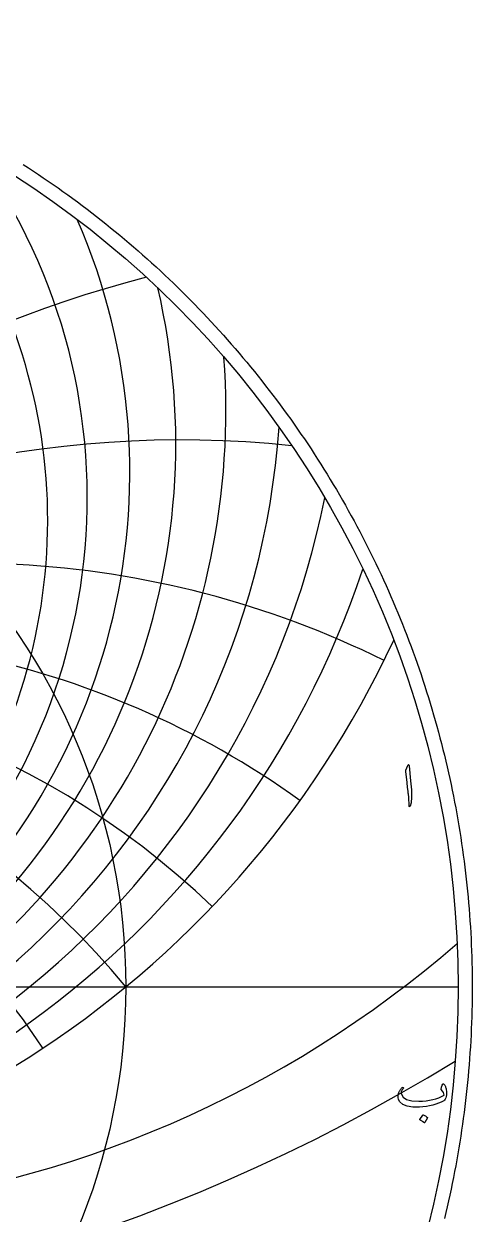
# Model space of a CAD drawing. Header units: millimetres. Extents: x -75 to 75, y -75 to 77.
# Drawn here: x 40.7 to 75.3, y -17.5 to 74.2 of the extents above; entities that cross this region are included whole.
import ezdxf

# ---------------------------------------------------------------- set-up
doc = ezdxf.new("R2010")
doc.units = ezdxf.units.MM
for name, color, linetype in [('CUT_OUTER', 1, 'Continuous'), ('ENGRAVE', 7, 'Continuous'), ('ENGRAVE_FINE', 8, 'Continuous'), ('TEXT', 5, 'Continuous')]:
    doc.layers.add(name, color=color, linetype=linetype)

msp = doc.modelspace()

# ---------------------------------------------------------------- linework, layer by layer
at = {"layer": 'CUT_OUTER'}
msp.add_lwpolyline([(40.6952, 63.4006), (41.0834, 63.1498), (41.4701, 62.8965), (41.8553, 62.6408), (42.2388, 62.3828), (42.6208, 62.1225), (43.0012, 61.8598), (43.3799, 61.5948), (43.7571, 61.3275), (44.1325, 61.0578), (44.5064, 60.7859), (44.8785, 60.5116), (45.2489, 60.2351), (45.6177, 59.9564), (45.9847, 59.6753), (46.35, 59.392), (46.7136, 59.1065), (47.0754, 58.8188), (47.4354, 58.5288), (47.7936, 58.2367), (48.15, 57.9423), (48.5047, 57.6458), (48.8575, 57.3471), (49.2084, 57.0462), (49.5575, 56.7432), (49.9047, 56.4381), (50.2501, 56.1308), (50.5936, 55.8214), (50.9351, 55.5099), (51.2748, 55.1963), (51.6125, 54.8807), (51.9483, 54.563), (52.2821, 54.2432), (52.6139, 53.9214), (52.9438, 53.5975), (53.2717, 53.2717), (53.5975, 52.9438), (53.9214, 52.6139), (54.2432, 52.2821), (54.563, 51.9483), (54.8807, 51.6125), (55.1963, 51.2748), (55.5099, 50.9351), (55.8214, 50.5936), (56.1308, 50.2501), (56.4381, 49.9047), (56.7432, 49.5575), (57.0462, 49.2084), (57.3471, 48.8575), (57.6458, 48.5047), (57.9423, 48.15), (58.2367, 47.7936), (58.5288, 47.4354), (58.8188, 47.0754), (59.1065, 46.7136), (59.392, 46.35), (59.6753, 45.9847), (59.9564, 45.6177), (60.2351, 45.2489), (60.5116, 44.8785), (60.7859, 44.5064), (61.0578, 44.1325), (61.3275, 43.7571), (61.5948, 43.3799), (61.8598, 43.0012), (62.1225, 42.6208), (62.3828, 42.2388), (62.6408, 41.8553), (62.8965, 41.4701), (63.1498, 41.0834), (63.4006, 40.6952), (63.6492, 40.3054), (63.8953, 39.9141), (64.139, 39.5213), (64.3803, 39.127), (64.6191, 38.7312), (64.8556, 38.334), (65.0896, 37.9353), (65.3211, 37.5352), (65.5502, 37.1337), (65.7768, 36.7308), (66.0009, 36.3265), (66.2226, 35.9209), (66.4417, 35.5139), (66.6584, 35.1055), (66.8725, 34.6958), (67.0842, 34.2849), (67.2933, 33.8726), (67.4999, 33.4591), (67.7039, 33.0443), (67.9054, 32.6282), (68.1043, 32.2109), (68.3007, 31.7924), (68.4944, 31.3728), (68.6857, 30.9519), (68.8743, 30.5299), (69.0603, 30.1067), (69.2437, 29.6824), (69.4246, 29.2569), (69.6028, 28.8304), (69.7784, 28.4028), (69.9513, 27.9741), (70.1217, 27.5444), (70.2893, 27.1136), (70.4544, 26.6818), (70.6168, 26.249), (70.7765, 25.8152), (70.9336, 25.3804), (71.088, 24.9447), (71.2397, 24.5081), (71.3887, 24.0705), (71.5351, 23.632), (71.6787, 23.1926), (71.8197, 22.7524), (71.9579, 22.3113), (72.0935, 21.8693), (72.2263, 21.4266), (72.3564, 20.983), (72.4838, 20.5386), (72.6085, 20.0935), (72.7304, 19.6476), (72.8496, 19.2009), (72.966, 18.7536), (73.0797, 18.3055), (73.1907, 17.8568), (73.2989, 17.4073), (73.4043, 16.9573), (73.507, 16.5065), (73.6069, 16.0552), (73.704, 15.6033), (73.7983, 15.1507), (73.8899, 14.6976), (73.9787, 14.244), (74.0647, 13.7898), (74.1479, 13.3351), (74.2284, 12.8798), (74.306, 12.4241), (74.3808, 11.968), (74.4529, 11.5114), (74.5221, 11.0543), (74.5885, 10.5968), (74.6521, 10.139), (74.7129, 9.6807), (74.7709, 9.2221), (74.8261, 8.7632), (74.8785, 8.3039), (74.928, 7.8443), (74.9747, 7.3844), (75.0186, 6.9242), (75.0597, 6.4638), (75.0979, 6.0031), (75.1334, 5.5422), (75.166, 5.0811), (75.1957, 4.6198), (75.2227, 4.1583), (75.2468, 3.6966), (75.268, 3.2349), (75.2865, 2.773), (75.302, 2.311), (75.3148, 1.8489), (75.3247, 1.3867), (75.3318, 0.9245), (75.3361, 0.4623), (75.3375, 0), (75.3361, -0.4623), (75.3318, -0.9245), (75.3247, -1.3867), (75.3148, -1.8489), (75.302, -2.311), (75.2865, -2.773), (75.268, -3.2349), (75.2468, -3.6966), (75.2227, -4.1583), (75.1957, -4.6198), (75.166, -5.0811), (75.1334, -5.5422), (75.0979, -6.0031), (75.0597, -6.4638), (75.0186, -6.9242), (74.9747, -7.3844), (74.928, -7.8443), (74.8785, -8.3039), (74.8261, -8.7632), (74.7709, -9.2221), (74.7129, -9.6807), (74.6521, -10.139), (74.5885, -10.5968), (74.5221, -11.0543), (74.4529, -11.5114), (74.3808, -11.968), (74.306, -12.4241), (74.2284, -12.8798), (74.1479, -13.3351), (74.0647, -13.7898), (73.9787, -14.244), (73.8899, -14.6976), (73.7983, -15.1507), (73.704, -15.6033), (73.6069, -16.0552), (73.507, -16.5065), (73.4043, -16.9573), (73.2989, -17.4073), (73.1907, -17.8568)], dxfattribs=at)
at = {"layer": 'ENGRAVE'}
msp.add_lwpolyline([(-74.25, 0), (74.25, 0)], dxfattribs=at)
for radius in [74.25, 48.6033]:
    msp.add_circle((0, 0), radius, dxfattribs=at)
for centre, radius, start, end in [((0, 41.9081), 52.4609, 166.792716, 13.207284), ((0, 58.9605), 76.4108, 204.957309, 335.042691), ((0, -40.0654), 62.9882, 39.5, 140.5), ((0, -40.0654), 62.9882, 39.5, 140.5), ((18.1852, 67.8681), 85.4345, 275.793919, 310.946398)]:
    msp.add_arc(centre, radius, start, end, dxfattribs=at)
at = {"layer": 'ENGRAVE_FINE'}
for centre, radius, start, end in [((0, 35.9637), 42.5783, 128.198787, 51.801213), ((0, 37.7129), 45.6285, 144.288823, 35.711177), ((0, 39.6822), 48.9098, 156.525951, 23.474049), ((75.0664, -40.0654), 97.9923, 104.705599, 165.109705), ((75.0664, -40.0654), 97.9923, 104.705599, 165.109705), ((0, 44.4359), 56.3291, 175.812491, 4.187509), ((0, 47.3222), 60.573, 183.955057, 356.044943), ((52.8534, -40.0654), 82.2253, 84.015372, 160.9912), ((52.8534, -40.0654), 82.2253, 84.015372, 160.9912), ((0, 50.6389), 65.2668, 191.439388, 348.560612), ((0, 54.4781), 70.505, 198.407495, 341.592505), ((36.3663, -40.0654), 72.7325, 63.752464, 156.578038), ((36.3663, -40.0654), 72.7325, 63.752464, 156.578038), ((22.9258, -40.0654), 67.0307, 54.293649, 151.776551), ((22.9258, -40.0654), 67.0307, 54.293649, 151.776551), ((-11.1065, -40.0654), 63.9599, 33.531699, 133.669457), ((-11.1065, -40.0654), 63.9599, 33.531699, 133.669457), ((11.1065, -40.0654), 63.9599, 46.330543, 146.468301), ((11.1065, -40.0654), 63.9599, 46.330543, 146.468301), ((0, 114.6681), 141.3327, 238.413062, 301.586938)]:
    msp.add_arc(centre, radius, start, end, dxfattribs=at)
at = {"layer": 'TEXT'}
for points in [[(70.345, 17.0254), (70.3897, 17.112), (70.4257, 17.1424), (70.453, 17.1167), (70.4714, 17.0347), (70.5791, 15.8872), (70.6433, 15.1828), (70.6576, 14.6202), (70.6222, 14.1992), (70.537, 13.9199), (70.5215, 13.8971), (70.5077, 13.8848), (70.4957, 13.8831), (70.4855, 13.8918), (70.4773, 13.9056), (70.4714, 13.9235), (70.4679, 13.9454), (70.4667, 13.9715), (70.4667, 14.1743), (70.4574, 14.3895), (70.4386, 14.617), (70.4105, 14.8567), (70.4044, 14.9194), (70.3859, 15.0886), (70.3552, 15.3643), (70.3122, 15.7467), (70.2091, 16.5944), (70.2068, 16.6395), (70.2091, 16.6811), (70.2161, 16.7191), (70.2279, 16.7537)], [(73.1539, -7.5019), (73.1854, -7.5414), (73.2142, -7.585), (73.2404, -7.6327), (73.264, -7.6846), (73.2849, -7.7402), (73.3032, -7.7993), (73.3189, -7.862), (73.3319, -7.9281), (73.3489, -8.061), (73.353, -8.1928), (73.3442, -8.3233), (73.3225, -8.4527), (73.2897, -8.568), (73.2476, -8.6611), (73.196, -8.732), (73.1352, -8.7806), (72.9419, -8.8827), (72.737, -8.9738), (72.5204, -9.0537), (72.2921, -9.1225), (72.052, -9.1796), (71.8003, -9.2244), (71.5368, -9.2569), (71.2616, -9.2771), (70.7458, -9.2718), (70.3225, -9.1998), (69.9917, -9.061), (69.7534, -8.8555), (69.6556, -8.6948), (69.6105, -8.5218), (69.6182, -8.3365), (69.6785, -8.1389), (69.6988, -8.0963), (69.7224, -8.0528), (69.7492, -8.0085), (69.7792, -7.9632), (69.8124, -7.9171), (69.8488, -7.8702), (69.8885, -7.8223), (69.9314, -7.7735), (69.9457, -7.7598), (69.9607, -7.7513), (69.9762, -7.7481), (69.9923, -7.7501), (70.0031, -7.7542), (70.0122, -7.7618), (70.0195, -7.773), (70.0251, -7.7876), (70.0277, -7.8014), (70.0262, -7.8145), (70.0207, -7.8271), (70.011, -7.8391), (69.9709, -7.8868), (69.9349, -7.9363), (69.903, -7.9875), (69.8752, -8.0405), (69.8562, -8.0912), (69.8459, -8.1401), (69.8444, -8.1872), (69.8518, -8.2326), (69.9981, -8.4975), (70.2733, -8.6834), (70.6773, -8.7902), (71.2101, -8.8181), (71.503, -8.8068), (71.7821, -8.7823), (72.0475, -8.7447), (72.2991, -8.6939), (72.5372, -8.63), (72.7622, -8.5528), (72.974, -8.4625), (73.1726, -8.359), (73.1533, -8.2624), (73.1094, -8.1553), (73.0409, -8.0376), (72.9478, -7.9094), (72.9449, -7.8971), (72.9455, -7.8743), (72.9496, -7.8409), (72.9572, -7.797), (72.9592, -7.7926), (72.9607, -7.7888), (72.9616, -7.7856), (72.9619, -7.7829), (72.9771, -7.7232), (72.9993, -7.6565), (73.0286, -7.5827), (73.0649, -7.5019), (73.081, -7.4773), (73.1012, -7.4691), (73.1255, -7.4773), (73.1539, -7.5019)], [(71.5192, -9.886), (71.5251, -9.8801), (71.5333, -9.8766), (71.5438, -9.8754), (71.5567, -9.8766), (71.6477, -9.9135), (71.7335, -9.9586), (71.814, -10.0119), (71.8892, -10.0733), (71.8966, -10.0827), (71.8998, -10.0921), (71.8989, -10.1014), (71.8939, -10.1108), (71.6738, -10.4668), (71.6656, -10.4753), (71.6551, -10.4773), (71.6422, -10.4729), (71.627, -10.4621), (71.6138, -10.4527), (71.593, -10.4387), (71.5646, -10.4199), (71.5286, -10.3965), (71.4844, -10.3684), (71.4314, -10.3356), (71.3696, -10.2982), (71.2991, -10.256), (71.2897, -10.249), (71.285, -10.2419), (71.285, -10.2349), (71.2897, -10.2279)]]:
    msp.add_lwpolyline(points, close=True, dxfattribs=at)

doc.saveas('drawing.dxf')
